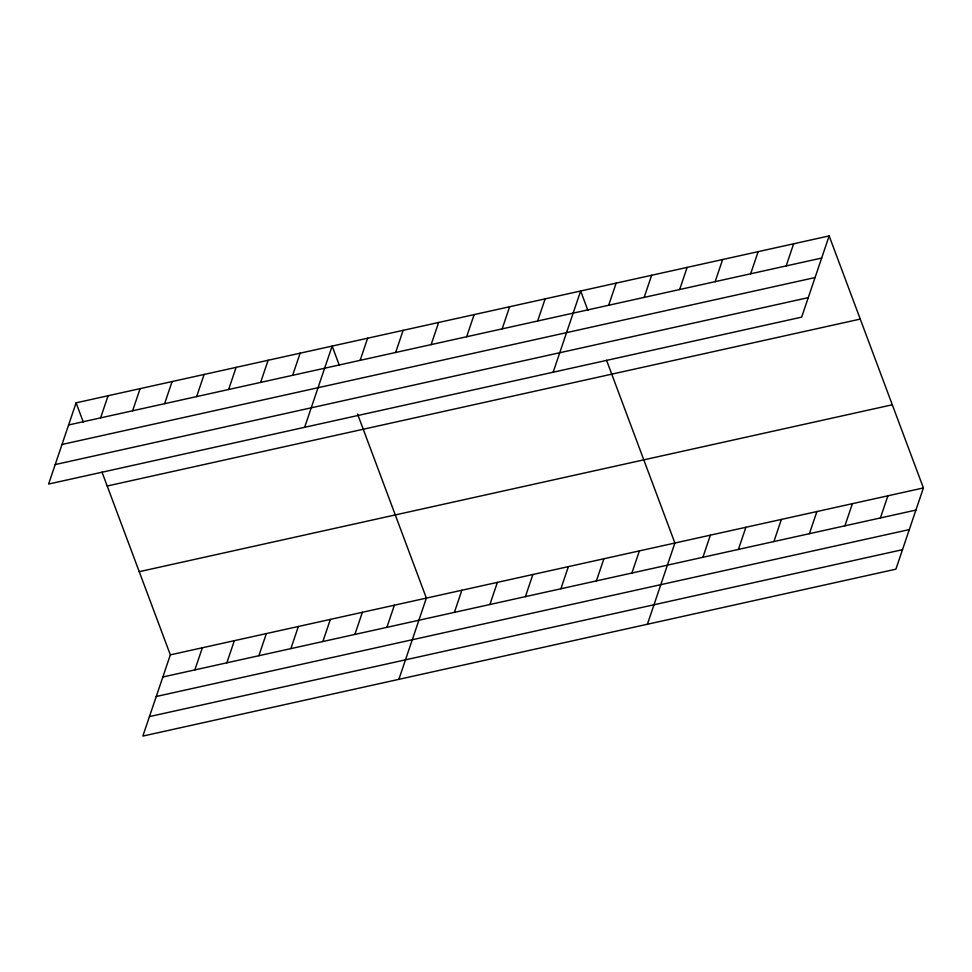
<?xml version="1.0" encoding="UTF-8"?>
<svg xmlns="http://www.w3.org/2000/svg" width="972" height="972" viewBox="0 0 972 972"><rect width="100%" height="100%" fill="white"/><g stroke="black" fill="none" stroke-linecap="round" stroke-linejoin="round"><path stroke-width="1.46" d="M76.095 402.833L48.6 484.056L801.657 317.139L829.152 235.917L76.095 402.833L83.349 422.237M100.602 417.875L108.099 395.738M132.605 410.792L140.102 388.642M164.608 403.696L172.105 381.546M196.623 396.6L204.12 374.451M228.627 389.505L236.123 367.355M260.63 382.409L268.126 360.26M102.011 472.137L170.343 654.861L142.848 736.083L895.905 569.167L923.4 487.944L829.152 235.917M292.633 375.313L300.129 353.176M194.85 669.902L202.346 647.765M304.637 427.303L332.132 346.081L339.398 365.484M226.853 662.819L234.349 640.669M258.856 655.723L266.352 633.574M360.138 360.357L367.635 338.207M290.871 648.628L298.355 626.478M395.64 352.484L403.137 330.334M322.874 641.532L330.371 619.383M431.143 344.623L438.639 322.473M354.877 634.437L362.374 612.287M466.645 336.749L474.142 314.6M386.88 627.341L394.377 605.204M502.147 328.876L509.644 306.739M398.885 679.331L426.38 598.108L357.538 413.999M537.65 321.015L545.146 298.866M454.386 612.384L461.882 590.235M553.153 372.227L580.649 290.993L587.902 310.396M489.888 604.511L497.385 582.362M608.654 305.269L616.151 283.131M525.39 596.65L532.887 574.501M644.157 297.408L651.653 275.258M560.893 588.777L568.389 566.627M679.647 289.535L687.143 267.385M596.395 580.904L603.891 558.766M715.149 281.661L722.646 259.524M631.897 573.043L639.394 550.893M750.651 273.8L758.148 251.651M647.401 624.255L674.896 543.02L606.564 360.308M786.154 265.927L793.65 243.778M702.902 557.296L710.386 535.159M738.392 549.435L745.889 527.286M773.894 541.562L781.391 519.413M809.397 533.689L816.893 511.551M844.899 525.828L852.395 503.678M880.401 517.955L887.898 495.805M68.599 424.971L821.656 258.054M62.001 444.471L815.058 277.555M55.197 464.567L808.254 297.651M107.199 486L860.256 319.083M139.239 571.682L892.296 404.777M170.343 654.861L923.4 487.944M162.846 676.998L915.903 510.081M156.249 696.499L909.306 529.582M149.445 716.595L902.502 549.678"/></g></svg>
